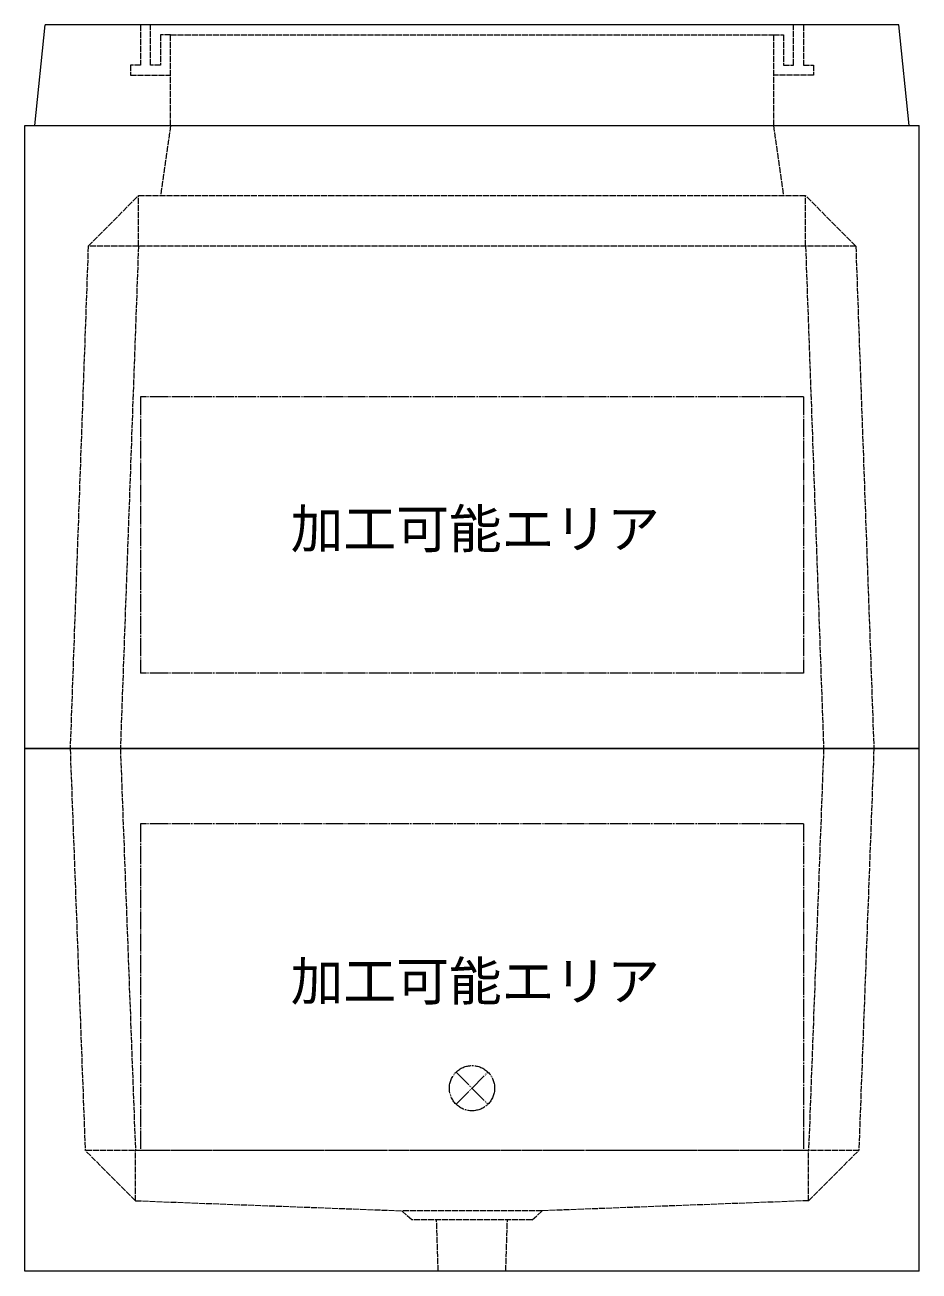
# Model space of a CAD drawing. Units: millimetres, scale not verified. Extents: x -2970 to 2970, y -2100 to 2100.
# Drawn here: x -475 to 415, y -1340 to -100 of the extents above; entities that cross this region are included whole.
import ezdxf
from ezdxf.enums import TextEntityAlignment as Align

# ---------------------------------------------------------------- set-up
doc = ezdxf.new("R2010")
doc.units = ezdxf.units.MM
doc.header["$LTSCALE"] = 10
doc.linetypes.add('LONG_DASHED1', pattern=[7, 6, -1])
doc.linetypes.add('LONG_DOUBLE_CHAIN', pattern=[21.8, 18, -1, 0.6, -0.6, 0.6, -1])
for name, color, linetype, lineweight in [('0-7_D-STR', 7, 'LONG_DASHED1', 9), ('0-8_D-STR-STR4', 134, 'LONG_DASHED1', 9), ('0-A_D-STR-STR5', 1, 'LONG_DOUBLE_CHAIN', 9)]:
    doc.layers.add(name, color=color, linetype=linetype, lineweight=lineweight)
doc.styles.add('ＭＳ ゴシック', font='')
doc.styles.get('ＭＳ ゴシック').set_extended_font_data('MS Gothic')

# ---------------------------------------------------------------- blocks, each defined once
blk = doc.blocks.new('A$C019679C0')
at = {"layer": '0-7_D-STR', "linetype": 'Continuous'}
for p, q in [((-4350, 0), (-4250, 1000)), ((4250, 1000), (-4250, 1000)), ((4350, 0), (4250, 1000)), ((-4350, 0), (4350, 0))]:
    blk.add_line(p, q, dxfattribs=at)
at = {"layer": '0-7_D-STR'}
for p, q in [((-3000, 0), (-3000, 900)), ((3000, 900), (3000, 0))]:
    blk.add_line(p, q, dxfattribs=at)
at = {"layer": '0-8_D-STR-STR4'}
for points in [[(-3300, 1000), (-3300, 600), (-3400, 600), (-3400, 500), (-3000, 500)], [(-3000, 900), (-3100, 900), (-3100, 600), (-3200, 600), (-3200, 1000)], [(3300, 1000), (3300, 600), (3400, 600), (3400, 500), (3000, 500)], [(3100, 900), (3100, 600), (3200, 600), (3200, 1000)], [(-3000, 900), (3000, 900), (3100, 900)]]:
    blk.add_lwpolyline(points, dxfattribs=at)
blk = doc.blocks.new('A$C0FAA34A4')
at = {"layer": '0-7_D-STR'}
for p, q in [((-3000, 6200), (-3100, 5500)), ((3000, 6200), (3100, 5500)), ((-3820, 5000), (-3320, 5500)), ((3320, 5500), (-3320, 5500)), ((-3320, 5000), (-3320, 5500)), ((3820, 5000), (3320, 5500)), ((3320, 5000), (3320, 5500)), ((-3820, 5000), (-4000, 0)), ((3820, 5000), (-3820, 5000)), ((-3320, 5000), (-3500, 0)), ((3320, 5000), (3500, 0)), ((3820, 5000), (4000, 0))]:
    blk.add_line(p, q, dxfattribs=at)
at = {"layer": '0-7_D-STR', "linetype": 'Continuous'}
for p, q in [((4450, 0), (4450, 6200)), ((-4450, 0), (4450, 0))]:
    blk.add_line(p, q, dxfattribs=at)
blk.add_lwpolyline([(-4450, 0), (-4450, 6200), (4450, 6200)], dxfattribs=at)
at = {"layer": '0-A_D-STR-STR5'}
for p, q in [((-3300, 3500), (-3300, 750)), ((3300, 3500), (-3300, 3500))]:
    blk.add_line(p, q, dxfattribs=at)
blk.add_lwpolyline([(3300, 3500), (3300, 750), (-3300, 750)], dxfattribs=at)
blk = doc.blocks.new('A$C40695CE8')
at = {"layer": '0-7_D-STR', "linetype": 'Continuous'}
for p, q in [((4450, 0), (-4450, 0)), ((-4450, -5200), (-4450, 0)), ((4450, -5200), (4450, 0)), ((4450, -5200), (-4450, -5200))]:
    blk.add_line(p, q, dxfattribs=at)
at = {"layer": '0-7_D-STR'}
for p, q in [((-4000, 0), (-3850, -4000)), ((-3500, 0), (-3350, -4000)), ((3500, 0), (3350, -4000)), ((4000, 0), (3850, -4000)), ((-3350, -4500), (-3850, -4000)), ((3850, -4000), (-3850, -4000)), ((-3350, -4500), (-3350, -4000)), ((3350, -4500), (3850, -4000)), ((3350, -4500), (3350, -4000)), ((-3350, -4500), (-700, -4600)), ((3350, -4500), (700, -4600)), ((-600, -4690), (-700, -4600)), ((700, -4600), (-700, -4600)), ((600, -4690), (-600, -4690)), ((-336.2, -5200), (-352.5, -4690)), ((336.2, -5200), (352.5, -4690)), ((600, -4690), (700, -4600))]:
    blk.add_line(p, q, dxfattribs=at)
at = {"layer": '0-A_D-STR-STR5'}
for p, q in [((-3300, -750), (-3300, -4000)), ((3300, -750), (-3300, -750)), ((3300, -750), (3300, -4000)), ((3300, -4000), (-3300, -4000))]:
    blk.add_line(p, q, dxfattribs=at)
blk = doc.blocks.new('A$C1C640AAB')
at = {"layer": '0-A_D-STR-STR5'}
for p, q in [((-159.1, -159.1), (159.1, 159.1)), ((-159.1, 159.1), (159.1, -159.1))]:
    blk.add_line(p, q, dxfattribs=at)
blk.add_circle((0, 0), 225, dxfattribs=at)
blk = doc.blocks.new('A$Cdf9dff57')
at = {"layer": '0-7_D-STR'}
blk.add_blockref('A$C40695CE8', (0, 0), dxfattribs=at)
at = {"layer": '0-A_D-STR-STR5'}
blk.add_blockref('A$C1C640AAB', (0, -3380), dxfattribs=at)

msp = doc.modelspace()

# ---------------------------------------------------------------- block references
at = {"layer": '0-7_D-STR', "xscale": 0.1, "yscale": 0.1}
for name, p in [('A$C019679C0', (-30, -200)), ('A$C0FAA34A4', (-30, -820)), ('A$Cdf9dff57', (-30, -820))]:
    msp.add_blockref(name, p, dxfattribs=at)

# ---------------------------------------------------------------- texts
at = {"layer": '0-A_D-STR-STR5', "style": 'ＭＳ ゴシック'}
for p in [(-210.48, -632.16), (-210.48, -1082.28)]:
    msp.add_text('加工可能エリア', height=38.49, dxfattribs=at).set_placement(p, align=Align.BOTTOM_LEFT)

doc.saveas('drawing.dxf')
